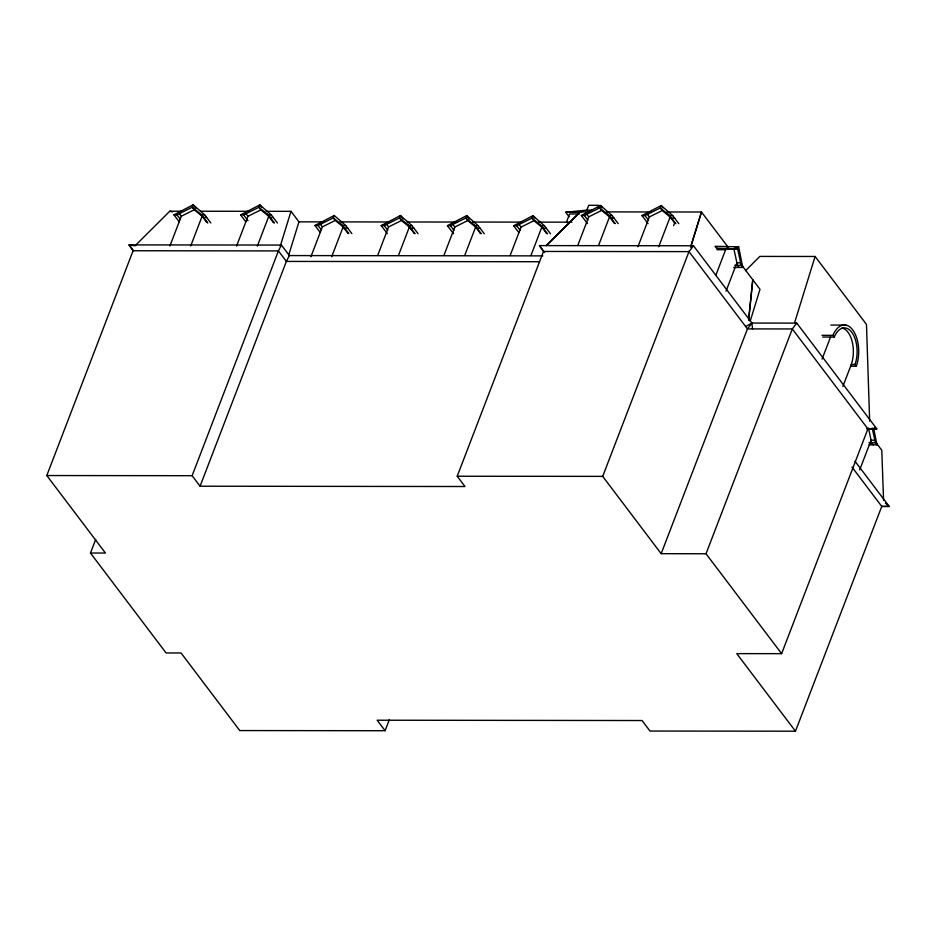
<?xml version="1.0" encoding="UTF-8"?>
<svg xmlns="http://www.w3.org/2000/svg" width="936" height="936" viewBox="0 0 936 936"><rect width="100%" height="100%" fill="white"/><g stroke="black" fill="none" stroke-linecap="round" stroke-linejoin="round"><path stroke-width="1.4" d="M748.683 319.995L752.766 279.724L748.601 319.89M280.274 246.086L291.002 211.337L266.175 211.314M288.651 255.212L298.958 221.855L291.002 211.337M750.157 321.294L759.997 289.282L741.616 265.017M794.582 322.756L815.104 256.476L759.833 256.417L745.547 270.715M95.706 539.405L90.476 553.036L105.452 553.047L46.8 475.535L133.088 250.743L129.028 244.893L281.432 245.068L289.376 255.575L542.857 255.879M169.919 245.957L181.338 216.204L194.208 209.781L203.615 217.433L206.657 217.444M190.71 245.981L202.129 216.228M236.562 246.039L247.981 216.274L260.84 209.863L270.258 217.515L273.289 217.515M257.341 246.063L268.772 216.31M752.485 328.91L751.959 323.06L693.482 245.77L539.44 245.595L543.5 251.445L457.213 476.237L464.993 486.521L200.082 486.217L192.126 475.699L278.413 250.918L281.432 245.068M200.082 486.217L286.369 261.425L289.376 255.575M310.951 256.628L322.37 226.875L335.228 220.451L344.635 228.103L347.677 228.103M351.842 233.614L345.735 225.529L334.21 215.467L333.286 217.877L318.006 225.506L314.964 225.494L320.206 232.421M331.73 256.651L343.149 226.898M377.699 255.341L388.592 226.945L401.462 220.522L410.869 228.185L413.911 228.185M398.479 255.364L409.383 226.968M443.921 255.423L454.826 227.027L467.684 220.603L477.103 228.255L480.133 228.267M464.712 255.446L475.617 227.05M510.155 255.505L521.048 227.097L533.918 220.685L543.325 228.337L546.367 228.337M530.934 255.528L541.839 227.12M566.514 221.949L569.579 213.958L579.349 213.97M90.476 553.036L166.081 652.954L181.046 652.965L239.745 730.56L385.082 730.723L389.271 719.831M569.1 216.801L565.648 212.238L586.872 210.132L588.721 205.312L599.028 205.323L598.104 207.733M577.84 245.279L588.732 216.871L601.602 210.448L611.009 218.111L614.051 218.111M598.619 245.302L609.523 216.895M637.942 246.706L649.362 216.941L662.232 210.53L671.638 218.182L674.68 218.182M658.733 246.73L670.153 216.965M673.604 225.611L674.645 222.908L668.21 214.391M543.5 251.445L689.013 251.62L747.454 328.91L792.312 328.957L867.906 428.887L781.618 653.667L706.025 553.749L661.167 553.691L602.714 476.377L689.282 250.836M715.712 275.558L726.09 248.52L737.708 249.233L738.633 246.823L715.034 246.285L716.613 248.368L717.748 248.508M726.008 291.213L736.913 262.817L740.645 262.817M661.167 553.691L747.454 328.91L751.959 323.06L796.77 323.119L876.81 428.899L866.677 428.887M706.025 553.749L792.312 328.957L796.77 323.119M822.077 359.073L830.524 337.042M842.845 386.521L851.292 364.502A23.704 12.765 -89.9 0 0 842.002 328.033M859.669 469.954L871.088 440.189L874.832 440.201M385.082 730.723L377.126 720.217L642.049 720.533L649.993 731.039L795.471 731.203L881.759 506.423L851.971 467.041M689.013 251.62L693.482 245.77L690.873 246.788M134.936 245.922L169.79 211.197L181.467 211.208M580.203 211.899L546.343 245.571L580.203 211.899L590.288 211.887M745.653 326.477L751.959 323.06M179.185 221.75L173.944 214.835L193.19 204.797L204.715 214.87L210.822 222.944M245.817 221.832L240.587 214.906L259.822 204.867L271.346 214.941L277.454 223.014M314.964 225.494L334.21 215.467M387.305 233.649L381.198 225.576L400.444 215.537L411.957 225.611L418.076 233.684M453.539 233.731L447.42 225.646L466.666 215.619L478.191 225.693L484.298 233.766M518.895 232.654L513.653 225.728L532.9 215.689L544.424 225.763L550.532 233.836M587.445 223.575L581.338 215.502L600.573 205.464L612.097 215.537L618.216 223.61M648.075 223.645L641.967 215.572L661.214 205.534L672.727 215.608L678.846 223.681M173.944 214.835L176.986 214.835L192.254 207.207L193.19 204.797L195.799 208.248M240.587 214.906L243.617 214.906L258.898 207.289L259.822 204.867L261.565 207.172M381.198 225.576L384.24 225.576L399.508 217.948L400.444 215.537L403.053 218.989M447.42 225.646L450.462 225.658L465.742 218.029L466.666 215.619L469.275 219.071M513.653 225.728L516.695 225.728L531.964 218.111L532.9 215.689L534.631 217.994M581.338 215.502L584.38 215.502L599.648 207.886L600.573 205.464L602.316 207.769M641.967 215.572L645.009 215.572L660.278 207.956L661.214 205.534L662.945 207.839M586.872 210.132L592.02 210.144M200.456 211.232L248.648 211.29M606.177 211.899L650.929 211.957M666.818 211.969L701.473 212.016L727.646 246.566M565.648 212.238L580.858 212.261M194.208 209.781L192.254 207.207L201.673 214.859L204.715 214.87M260.84 209.863L258.898 207.289L268.304 214.941L271.346 214.941M601.602 210.448L599.648 207.886L609.067 215.537L612.097 215.537M662.232 210.53L660.278 207.956L669.696 215.608L672.727 215.608M298.958 221.855L323.774 221.879M339.826 221.902L389.458 221.961M406.985 221.984L456.604 222.043M472.668 222.054L522.3 222.113M538.352 222.136L571.931 222.171M335.228 220.451L333.286 217.877L342.693 225.529L345.735 225.529M401.462 220.522L399.508 217.948L408.927 225.611L411.957 225.611M467.684 220.603L465.742 218.029L475.149 225.681L478.191 225.693M533.918 220.685L531.964 218.111L541.382 225.763L544.424 225.763M734.339 246.823L738.633 246.823L742.786 267.462L733.707 267.45M716.613 248.368L737.708 249.233L741.207 265.368L742.786 267.462M717.467 248.508L729.834 248.52M716.999 249.713L725.622 249.725M133.088 250.743L278.413 250.918L286.369 261.425L539.007 261.717M734.795 265.356L741.207 265.368M830.805 325.073L845.898 325.084M821.995 335.322L832.97 335.334A26.664 14.368 -89.9 0 1 852.684 329.87A26.664 14.368 -89.9 0 1 856.335 366.222L850.847 366.21M822.732 337.042L834.268 337.054A23.704 12.765 -89.9 0 1 851.76 332.28A23.704 12.765 -89.9 0 1 855.036 364.502L856.335 366.222M851.292 364.502L855.036 364.502M867.906 428.887L876.81 428.899L874.458 427.284M868.971 442.74L875.382 442.74L876.962 444.834L869.216 444.822M46.8 475.535L192.126 475.699M457.213 476.237L602.714 476.377M881.759 506.423L889.2 506.435L855.036 461.272M881.899 506.423L889.2 506.435L885.468 503.205M781.618 653.667L736.761 653.62L795.471 731.203M133.754 245.712L129.028 244.893L133.403 250.672M169.79 211.197L172.563 211.969M674.493 222.709L675.804 223.681L669.696 215.608M613.864 222.639L615.174 223.61L609.067 215.537M546.179 232.865L547.49 233.836L541.382 225.763M479.946 232.783L481.256 233.766L475.149 225.681M413.724 232.713L415.034 233.684L408.927 225.611M347.49 232.631L348.8 233.602L342.693 225.529M273.113 222.043L274.412 223.014L268.304 214.941M206.47 221.961L207.78 222.944L201.673 214.859M815.104 256.476L866.467 324.371L869.661 421.165M832.97 335.334L834.268 337.054M875.663 442.155L881.794 450.263L883.561 500.163M726.769 246.297L728.36 248.391M739.042 267.45L737.463 265.356L733.964 249.233M873.218 444.834L871.638 442.74L868.444 427.963M647.419 214.367L649.362 216.941M645.009 215.572L648.496 220.194M607.581 214.321L614.016 222.838M586.79 214.297L588.732 216.871M584.38 215.502L587.866 220.124M539.896 224.558L546.332 233.064M539.44 245.595L544.623 252.451M519.106 224.523L521.048 227.097M516.695 225.728L520.182 230.35M473.663 224.476L480.098 232.982M452.872 224.453L454.826 227.027M450.462 225.658L453.96 230.268M407.441 224.394L413.876 232.9M408.271 225.892L410.881 229.343M386.65 224.371L388.592 226.945M384.24 225.576L387.726 230.197M341.207 224.324L347.642 232.83M342.915 226.957L344.647 229.261M320.416 224.301L322.37 226.875M318.006 225.506L321.504 230.116M266.818 213.736L273.253 222.241M246.039 213.712L247.981 216.274M243.617 214.906L247.981 220.685M200.187 213.654L206.622 222.16M179.396 213.63L181.338 216.204M176.986 214.835L180.472 219.445M872.188 427.974L875.382 442.74M873.651 428.325L876.962 444.834M701.473 212.016L690.745 246.753L701.473 212.016"/></g></svg>
